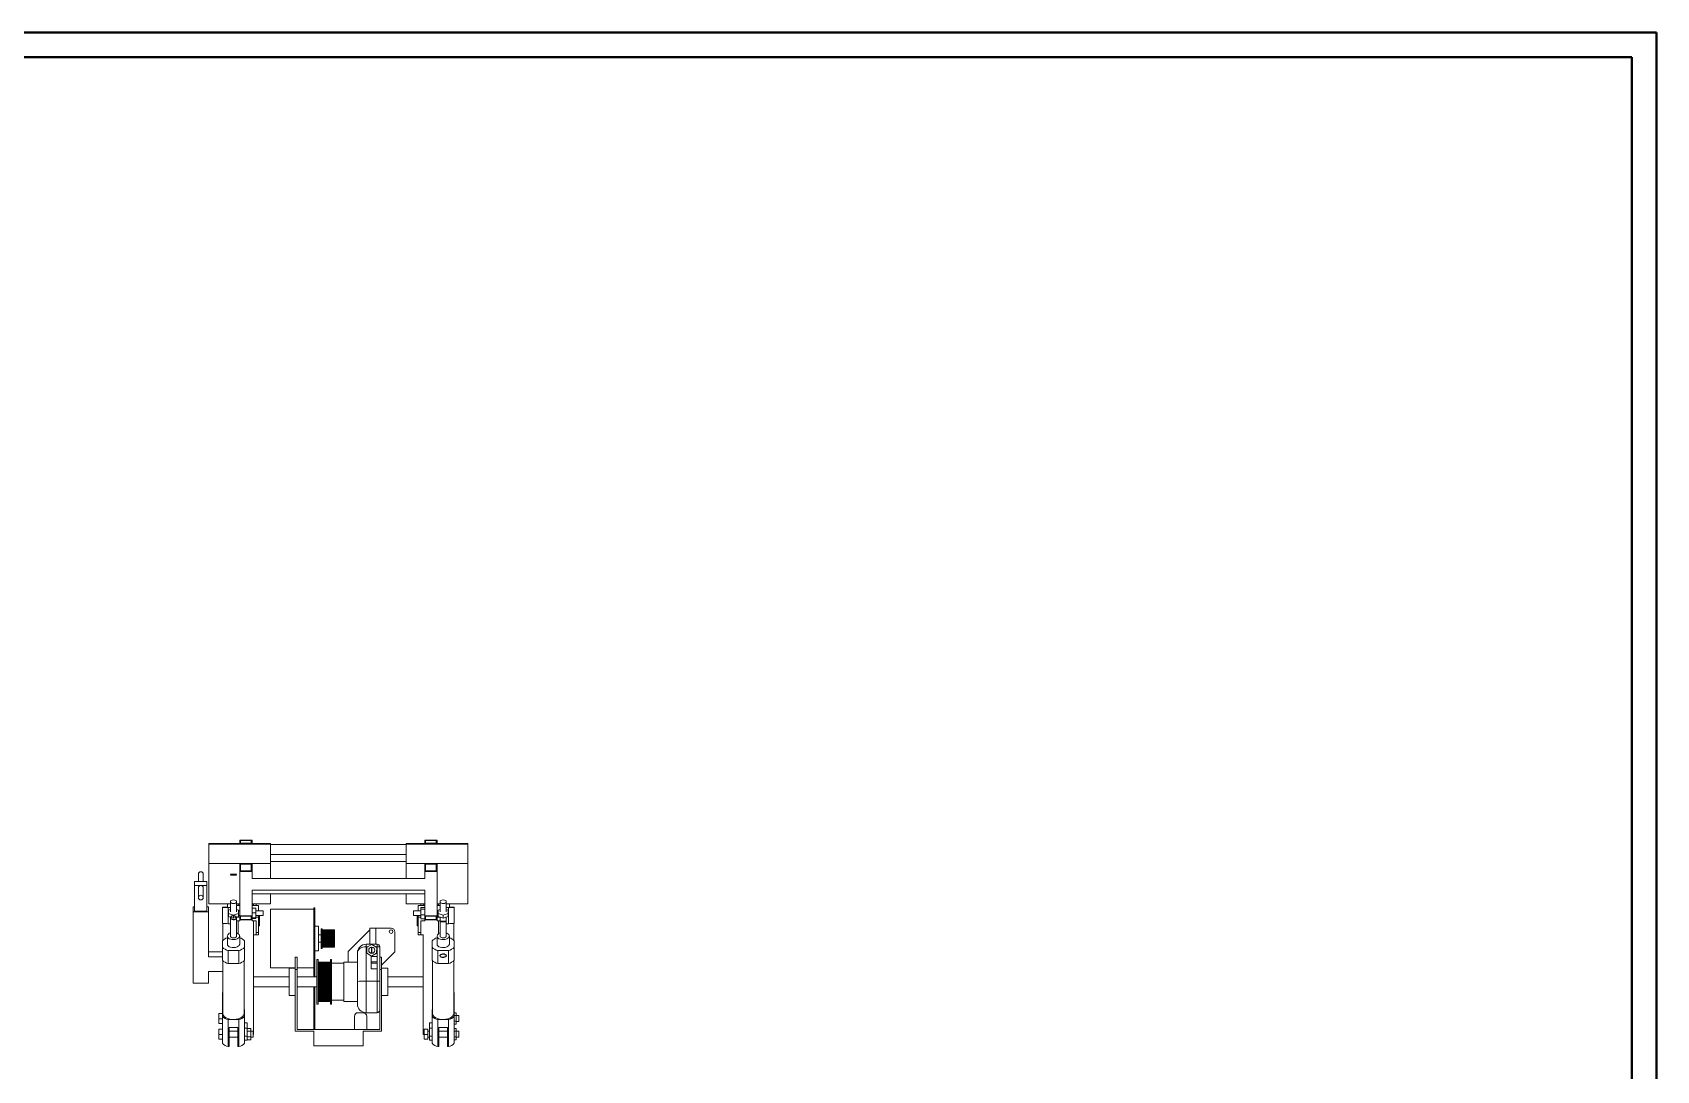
# Model space of a CAD drawing. Header units: millimetres. Extents: x 0 to 1189, y 0 to 841.
# Drawn here: x 531 to 1189, y 421 to 841 of the extents above; entities that cross this region are included whole.
import ezdxf

# ---------------------------------------------------------------- set-up
doc = ezdxf.new("R2010")
doc.units = ezdxf.units.MM

msp = doc.modelspace()

# ---------------------------------------------------------------- linework, layer by layer
at = {"color": 7, "linetype": 'Continuous', "lineweight": 40}
for p, q in [((0.08, 841.21), (1189.08, 841.21)), ((1189.08, 0.21), (1189.08, 841.21)), ((25.08, 831.21), (1179.08, 831.21)), ((1179.08, 10.21), (1179.08, 831.21))]:
    msp.add_line(p, q, dxfattribs=at)
at = {"color": 7, "linetype": 'Continuous', "lineweight": 15}
for p, q in [((619.73, 514.01), (614.73, 514.01)), ((614.73, 512.73), (614.73, 514.01)), ((615.08, 513.92), (619.38, 513.92)), ((615.08, 512.82), (615.08, 513.92)), ((619.38, 513.92), (619.38, 512.82)), ((619.73, 512.73), (619.73, 514.01)), ((689.73, 512.73), (689.73, 514.01)), ((689.73, 514.01), (694.73, 514.01)), ((694.38, 513.92), (690.08, 513.92)), ((690.08, 513.92), (690.08, 512.82)), ((694.38, 512.82), (694.38, 513.92)), ((694.73, 512.73), (694.73, 514.01)), ((602.23, 512.73), (602.23, 512.44)), ((602.23, 512.73), (627.23, 512.73)), ((602.23, 504.57), (602.23, 512.44)), ((602.23, 512.44), (627.23, 512.44)), ((614.73, 512.73), (619.73, 512.73)), ((619.38, 512.82), (615.08, 512.82)), ((627.23, 512.73), (627.23, 512.44)), ((627.23, 504.57), (627.23, 512.44)), ((627.23, 512.3), (682.23, 512.3)), ((627.23, 508.19), (682.23, 508.19)), ((707.23, 512.73), (682.23, 512.73)), ((682.23, 512.73), (682.23, 512.44)), ((707.23, 512.44), (682.23, 512.44)), ((682.23, 504.57), (682.23, 512.44)), ((694.73, 512.73), (689.73, 512.73)), ((690.08, 512.82), (694.38, 512.82)), ((707.23, 512.73), (707.23, 512.44)), ((707.23, 504.57), (707.23, 512.44)), ((602.23, 488.18), (602.23, 504.57)), ((602.23, 504.57), (627.23, 504.57)), ((614.73, 504.57), (619.73, 504.57)), ((614.73, 504.57), (614.73, 501.37)), ((619.73, 501.37), (614.73, 501.37)), ((614.73, 501.37), (614.73, 483.31)), ((619.38, 504.35), (615.08, 504.35)), ((615.08, 504.35), (615.08, 501.6)), ((615.08, 501.6), (619.38, 501.6)), ((619.38, 501.6), (619.38, 504.35)), ((619.73, 504.57), (619.73, 501.37)), ((619.73, 501.37), (619.73, 498.52)), ((627.23, 505.35), (682.23, 505.35)), ((627.23, 498.52), (627.23, 504.57)), ((707.23, 504.57), (682.23, 504.57)), ((682.23, 498.52), (682.23, 504.57)), ((694.73, 504.57), (689.73, 504.57)), ((689.73, 504.57), (689.73, 501.37)), ((689.73, 501.37), (689.73, 498.52)), ((689.73, 501.37), (694.73, 501.37)), ((690.08, 504.35), (694.38, 504.35)), ((690.08, 501.6), (690.08, 504.35)), ((694.38, 501.6), (690.08, 501.6)), ((694.38, 504.35), (694.38, 501.6)), ((694.73, 504.57), (694.73, 501.37)), ((694.73, 501.37), (694.73, 483.31)), ((707.23, 488.18), (707.23, 504.57)), ((598.98, 497.26), (596.48, 497.26)), ((596.48, 497.26), (596.48, 495.67)), ((596.48, 495.67), (598.98, 495.67)), ((596.48, 485.24), (596.48, 495.67)), ((597.98, 500.28), (597.98, 497.26)), ((597.98, 494.72), (597.98, 490.75)), ((601.48, 497.26), (598.98, 497.26)), ((598.98, 495.67), (601.48, 495.67)), ((599.98, 497.26), (599.98, 500.28)), ((599.98, 490.75), (599.98, 494.72)), ((601.48, 495.67), (601.48, 497.26)), ((601.48, 485.24), (601.48, 495.67)), ((689.73, 498.52), (619.73, 498.52)), ((689.73, 493.77), (619.73, 493.77)), ((619.73, 493.77), (619.73, 483.31)), ((689.73, 493.77), (689.73, 483.31)), ((602.23, 488.18), (610.98, 488.18)), ((609.73, 488.18), (609.73, 486.79)), ((610.98, 489.1), (610.98, 485.05)), ((613.48, 485.05), (613.48, 489.1)), ((613.48, 488.18), (614.73, 488.18)), ((613.48, 487.56), (614.73, 487.56)), ((614.1, 488.18), (614.1, 487.56)), ((614.1, 487.73), (614.73, 487.73)), ((689.73, 492.22), (619.73, 492.22)), ((619.73, 488.18), (627.23, 488.18)), ((619.73, 487.73), (620.35, 487.73)), ((622.35, 487.56), (619.73, 487.56)), ((620.35, 487.56), (620.35, 488.18)), ((621.35, 488.18), (621.35, 487.56)), ((622.35, 485.44), (622.35, 487.56)), ((627.23, 488.18), (627.23, 492.22)), ((682.23, 488.18), (682.23, 492.22)), ((689.73, 488.18), (682.23, 488.18)), ((687.1, 487.56), (689.73, 487.56)), ((687.1, 485.44), (687.1, 487.56)), ((688.1, 488.18), (688.1, 487.56)), ((689.1, 487.56), (689.1, 488.18)), ((689.73, 487.73), (689.1, 487.73)), ((695.98, 488.18), (694.73, 488.18)), ((695.35, 487.73), (694.73, 487.73)), ((695.98, 487.56), (694.73, 487.56)), ((695.35, 488.18), (695.35, 487.56)), ((695.98, 489.1), (695.98, 485.05)), ((698.48, 485.05), (698.48, 489.1)), ((707.23, 488.18), (698.48, 488.18)), ((699.73, 486.79), (699.73, 488.18)), ((595.85, 487.03), (596.48, 487.03)), ((595.85, 485.04), (595.85, 487.03)), ((595.85, 485.04), (595.85, 456.1)), ((602.1, 485.04), (595.85, 485.04)), ((601.48, 485.24), (596.48, 485.24)), ((601.48, 487.03), (602.1, 487.03)), ((602.1, 487.03), (602.1, 485.04)), ((602.1, 485.04), (602.1, 466.77)), ((607.73, 486.84), (607.73, 486.74)), ((607.73, 486.74), (607.73, 480.24)), ((610.98, 486.69), (610.05, 486.69)), ((610.05, 486.69), (610.05, 480.19)), ((610.23, 485.72), (610.98, 485.97)), ((610.23, 484.37), (610.23, 485.72)), ((612.23, 483.69), (610.23, 484.37)), ((610.23, 483.15), (610.23, 484.37)), ((612.23, 482.48), (610.23, 483.15)), ((610.98, 482.9), (610.98, 475.18)), ((614.23, 484.37), (612.23, 483.69)), ((612.23, 482.48), (612.23, 483.69)), ((614.23, 483.15), (612.23, 482.48)), ((613.48, 485.97), (614.23, 485.72)), ((613.48, 475.18), (613.48, 482.9)), ((613.48, 482.8), (614.73, 482.8)), ((613.48, 481.39), (614.73, 481.39)), ((614.1, 481.39), (614.1, 476.15)), ((614.23, 485.72), (614.23, 485.44)), ((614.73, 485.44), (614.23, 485.44)), ((614.23, 485.44), (614.23, 484.66)), ((614.23, 484.66), (614.23, 484.37)), ((614.23, 483.15), (614.23, 484.37)), ((614.23, 483.44), (614.73, 483.44)), ((619.73, 483.31), (614.73, 483.31)), ((614.73, 483.31), (614.73, 481.76)), ((614.73, 481.76), (619.73, 481.76)), ((614.73, 481.39), (614.73, 481.76)), ((619.38, 483.2), (615.08, 483.2)), ((615.08, 483.2), (615.08, 481.87)), ((615.08, 481.87), (619.38, 481.87)), ((619.38, 481.87), (619.38, 483.2)), ((621.23, 486.53), (619.73, 486.53)), ((621.23, 484.65), (619.73, 484.65)), ((619.73, 482.81), (619.73, 483.31)), ((619.73, 482.81), (619.73, 482.55)), ((621.23, 482.55), (619.73, 482.55)), ((619.73, 482.55), (619.73, 482.47)), ((619.73, 481.76), (619.73, 482.47)), ((621.23, 482.34), (619.73, 482.34)), ((619.73, 481.39), (619.73, 481.76)), ((619.73, 481.39), (621.35, 481.39)), ((620.35, 481.39), (620.35, 435.26)), ((621.23, 486.53), (621.23, 484.65)), ((624.23, 485.44), (621.23, 485.44)), ((621.23, 484.65), (621.23, 482.55)), ((621.23, 483.44), (624.23, 483.44)), ((622.35, 482.8), (621.23, 482.8)), ((621.23, 482.55), (621.23, 482.34)), ((621.35, 481.39), (621.35, 476.56)), ((622.35, 482.8), (622.35, 483.44)), ((622.73, 483.3), (622.35, 483.3)), ((622.35, 476.56), (622.35, 482.8)), ((622.73, 480.66), (622.73, 483.3)), ((622.73, 479.3), (622.73, 480.66)), ((624.23, 485.44), (624.23, 483.85)), ((624.23, 483.85), (624.23, 483.44)), ((644.73, 486.03), (627.23, 486.03)), ((627.23, 486.03), (627.23, 462.25)), ((644.73, 486.64), (645.23, 486.64)), ((644.73, 484.14), (644.73, 486.64)), ((645.23, 484.14), (644.73, 484.14)), ((644.73, 458.64), (644.73, 484.14)), ((645.23, 486.64), (645.23, 484.14)), ((645.23, 484.14), (645.23, 458.64)), ((688.23, 485.44), (685.23, 485.44)), ((685.23, 483.85), (685.23, 485.44)), ((685.23, 483.44), (685.23, 483.85)), ((685.23, 483.44), (688.23, 483.44)), ((687.1, 483.3), (686.73, 483.3)), ((686.73, 483.3), (686.73, 479.3)), ((687.1, 482.8), (687.1, 483.44)), ((687.1, 482.8), (688.23, 482.8)), ((687.1, 476.56), (687.1, 482.8)), ((689.73, 481.39), (688.1, 481.39)), ((688.1, 481.39), (688.1, 476.56)), ((688.23, 486.69), (689.73, 486.69)), ((688.23, 486.02), (688.23, 486.69)), ((688.23, 483.77), (688.23, 486.02)), ((688.23, 486.02), (689.73, 486.02)), ((688.23, 483.77), (689.73, 483.77)), ((688.23, 482.19), (688.23, 483.77)), ((688.23, 482.19), (689.73, 482.19)), ((689.73, 483.31), (694.73, 483.31)), ((689.73, 482.67), (689.73, 483.31)), ((689.73, 482.19), (689.73, 482.67)), ((689.73, 481.76), (689.73, 482.19)), ((694.73, 481.76), (689.73, 481.76)), ((689.73, 481.39), (689.73, 481.76)), ((690.08, 483.2), (694.38, 483.2)), ((690.08, 481.87), (690.08, 483.2)), ((694.38, 481.87), (690.08, 481.87)), ((694.38, 483.2), (694.38, 481.87)), ((695.23, 485.44), (694.73, 485.44)), ((694.73, 483.44), (695.23, 483.44)), ((694.73, 483.31), (694.73, 481.76)), ((695.98, 482.8), (694.73, 482.8)), ((694.73, 481.39), (694.73, 481.76)), ((695.98, 481.39), (694.73, 481.39)), ((695.98, 485.97), (695.23, 485.72)), ((695.23, 485.72), (695.23, 485.44)), ((695.23, 484.66), (695.23, 485.44)), ((695.23, 484.66), (695.23, 484.37)), ((695.23, 484.37), (695.23, 483.15)), ((695.23, 484.37), (697.23, 483.69)), ((695.23, 483.15), (697.23, 482.48)), ((695.35, 481.39), (695.35, 476.15)), ((695.98, 482.9), (695.98, 475.18)), ((697.23, 483.69), (699.23, 484.37)), ((697.23, 483.69), (697.23, 482.48)), ((697.23, 482.48), (699.23, 483.15)), ((699.4, 486.69), (698.48, 486.69)), ((699.23, 485.72), (698.48, 485.97)), ((698.48, 475.18), (698.48, 482.9)), ((699.23, 484.37), (699.23, 485.72)), ((699.23, 484.37), (699.23, 483.15)), ((699.4, 486.69), (699.4, 480.19)), ((701.73, 486.84), (701.73, 486.74)), ((701.73, 486.74), (701.73, 480.24)), ((607.85, 480.24), (607.85, 473.36)), ((609.73, 475.18), (609.73, 471.94)), ((610.98, 480.19), (610.05, 480.19)), ((614.73, 471.94), (614.73, 475.18)), ((620.35, 475.65), (621.35, 475.65)), ((622.35, 476.56), (621.35, 476.56)), ((621.35, 476.56), (621.35, 475.65)), ((621.35, 475.65), (622.35, 475.65)), ((622.35, 479.3), (622.73, 479.3)), ((622.35, 475.65), (622.35, 476.56)), ((646.73, 479.14), (645.23, 479.14)), ((646.73, 479.14), (646.73, 469.14)), ((647.73, 475.64), (646.73, 475.64)), ((648.23, 478.14), (647.73, 478.14)), ((647.73, 474.14), (647.73, 478.14)), ((647.73, 470.14), (647.73, 474.14)), ((648.23, 474.14), (648.23, 478.14)), ((648.23, 477.64), (653.23, 477.64)), ((653.23, 477.64), (648.23, 477.64)), ((653.23, 477.6), (648.23, 477.6)), ((648.23, 477.59), (653.23, 477.59)), ((653.23, 477.53), (648.23, 477.53)), ((648.23, 477.51), (653.23, 477.51)), ((653.23, 477.42), (648.23, 477.42)), ((648.23, 477.4), (653.23, 477.4)), ((653.23, 477.28), (648.23, 477.28)), ((648.23, 477.25), (653.23, 477.25)), ((653.23, 477.1), (648.23, 477.1)), ((648.23, 477.06), (653.23, 477.06)), ((653.23, 476.88), (648.23, 476.88)), ((648.23, 476.84), (653.23, 476.84)), ((653.23, 476.64), (648.23, 476.64)), ((648.23, 476.59), (653.23, 476.59)), ((653.23, 476.37), (648.23, 476.37)), ((648.23, 476.32), (653.23, 476.32)), ((653.23, 476.08), (648.23, 476.08)), ((648.23, 476.02), (653.23, 476.02)), ((653.23, 475.76), (648.23, 475.76)), ((648.23, 475.7), (653.23, 475.7)), ((653.23, 475.43), (648.23, 475.43)), ((648.23, 475.37), (653.23, 475.37)), ((653.23, 475.08), (648.23, 475.08)), ((648.23, 475.02), (653.23, 475.02)), ((653.23, 474.72), (648.23, 474.72)), ((648.23, 474.66), (653.23, 474.66)), ((653.23, 474.36), (648.23, 474.36)), ((648.23, 474.29), (653.23, 474.29)), ((648.23, 470.14), (648.23, 474.14)), ((653.23, 477.6), (653.23, 477.64)), ((653.23, 477.64), (653.23, 477.64)), ((653.23, 477.59), (653.23, 477.6)), ((653.23, 477.53), (653.23, 477.59)), ((653.23, 477.51), (653.23, 477.53)), ((653.23, 477.42), (653.23, 477.51)), ((653.23, 477.4), (653.23, 477.42)), ((653.23, 477.28), (653.23, 477.4)), ((653.23, 477.25), (653.23, 477.28)), ((653.23, 477.1), (653.23, 477.25)), ((653.23, 477.06), (653.23, 477.1)), ((653.23, 476.88), (653.23, 477.06)), ((653.23, 476.84), (653.23, 476.88)), ((653.23, 476.64), (653.23, 476.84)), ((653.23, 476.59), (653.23, 476.64)), ((653.23, 476.37), (653.23, 476.59)), ((653.23, 476.32), (653.23, 476.37)), ((653.23, 476.08), (653.23, 476.32)), ((653.23, 476.02), (653.23, 476.08)), ((653.23, 475.76), (653.23, 476.02)), ((653.23, 475.7), (653.23, 475.76)), ((653.23, 475.43), (653.23, 475.7)), ((653.23, 475.37), (653.23, 475.43)), ((653.23, 475.08), (653.23, 475.37)), ((653.23, 475.02), (653.23, 475.08)), ((653.23, 474.72), (653.23, 475.02)), ((653.23, 474.66), (653.23, 474.72)), ((653.23, 474.36), (653.23, 474.66)), ((653.23, 474.29), (653.23, 474.36)), ((653.23, 473.99), (653.23, 474.29)), ((658.75, 468.86), (667.55, 477.65)), ((667.55, 478.42), (668.32, 478.42)), ((668.32, 478.42), (669.92, 478.42)), ((669.92, 478.42), (676.12, 478.42)), ((677.62, 476.92), (677.62, 468.81)), ((686.73, 479.3), (687.1, 479.3)), ((687.1, 476.56), (688.1, 476.56)), ((687.1, 475.65), (687.1, 476.56)), ((687.1, 475.65), (688.1, 475.65)), ((688.1, 476.56), (688.1, 475.65)), ((688.1, 475.65), (689.1, 475.65)), ((689.1, 475.84), (689.1, 435.26)), ((694.73, 475.18), (694.73, 471.94)), ((699.4, 480.19), (698.48, 480.19)), ((699.73, 471.94), (699.73, 475.18)), ((701.6, 473.36), (701.6, 480.24)), ((602.1, 468.75), (607.73, 468.75)), ((607.73, 473.22), (607.73, 470.67)), ((607.73, 470.67), (607.73, 465.39)), ((614.4, 469.31), (610.05, 469.31)), ((610.05, 469.31), (610.05, 464.04)), ((614.4, 469.31), (614.4, 464.04)), ((616.73, 473.22), (616.73, 470.67)), ((616.73, 470.67), (616.73, 465.39)), ((645.23, 469.14), (646.73, 469.14)), ((646.73, 472.64), (647.73, 472.64)), ((647.73, 470.14), (648.23, 470.14)), ((653.23, 473.99), (648.23, 473.99)), ((648.23, 473.93), (653.23, 473.93)), ((653.23, 473.63), (648.23, 473.63)), ((648.23, 473.56), (653.23, 473.56)), ((653.23, 473.27), (648.23, 473.27)), ((648.23, 473.21), (653.23, 473.21)), ((653.23, 472.92), (648.23, 472.92)), ((648.23, 472.86), (653.23, 472.86)), ((653.23, 472.58), (648.23, 472.58)), ((648.23, 472.52), (653.23, 472.52)), ((653.23, 472.26), (648.23, 472.26)), ((648.23, 472.21), (653.23, 472.21)), ((653.23, 471.97), (648.23, 471.97)), ((648.23, 471.91), (653.23, 471.91)), ((653.23, 471.69), (648.23, 471.69)), ((648.23, 471.64), (653.23, 471.64)), ((653.23, 471.44), (648.23, 471.44)), ((648.23, 471.4), (653.23, 471.4)), ((653.23, 471.23), (648.23, 471.23)), ((648.23, 471.19), (653.23, 471.19)), ((653.23, 471.04), (648.23, 471.04)), ((648.23, 471.01), (653.23, 471.01)), ((653.23, 470.89), (648.23, 470.89)), ((648.23, 470.86), (653.23, 470.86)), ((653.23, 470.77), (648.23, 470.77)), ((648.23, 470.75), (653.23, 470.75)), ((653.23, 470.69), (648.23, 470.69)), ((648.23, 470.68), (653.23, 470.68)), ((653.23, 470.65), (648.23, 470.65)), ((648.23, 470.65), (653.23, 470.65)), ((653.23, 473.93), (653.23, 473.99)), ((653.23, 473.63), (653.23, 473.93)), ((653.23, 473.56), (653.23, 473.63)), ((653.23, 473.27), (653.23, 473.56)), ((653.23, 473.21), (653.23, 473.27)), ((653.23, 472.92), (653.23, 473.21)), ((653.23, 472.86), (653.23, 472.92)), ((653.23, 472.58), (653.23, 472.86)), ((653.23, 472.52), (653.23, 472.58)), ((653.23, 472.26), (653.23, 472.52)), ((653.23, 472.21), (653.23, 472.26)), ((653.23, 471.97), (653.23, 472.21)), ((653.23, 471.91), (653.23, 471.97)), ((653.23, 471.69), (653.23, 471.91)), ((653.23, 471.64), (653.23, 471.69)), ((653.23, 471.44), (653.23, 471.64)), ((653.23, 471.4), (653.23, 471.44)), ((653.23, 471.23), (653.23, 471.4)), ((653.23, 471.19), (653.23, 471.23)), ((653.23, 471.04), (653.23, 471.19)), ((653.23, 471.01), (653.23, 471.04)), ((653.23, 470.89), (653.23, 471.01)), ((653.23, 470.86), (653.23, 470.89)), ((653.23, 470.77), (653.23, 470.86)), ((653.23, 470.75), (653.23, 470.77)), ((653.23, 470.69), (653.23, 470.75)), ((653.23, 470.68), (653.23, 470.69)), ((653.23, 470.65), (653.23, 470.68)), ((653.23, 470.65), (653.23, 470.65)), ((658.75, 464.64), (658.75, 468.86)), ((662.48, 468.3), (662.48, 456.8)), ((665.98, 471.85), (665.98, 470.86)), ((670.48, 471.85), (665.98, 471.85)), ((665.98, 456.87), (665.98, 470.86)), ((666.25, 468.31), (666.32, 470.62)), ((668.21, 467.09), (666.25, 468.31)), ((666.25, 468.31), (666.25, 468.27)), ((668.21, 467.06), (666.25, 468.27)), ((666.32, 470.62), (668.36, 471.71)), ((667.04, 469.45), (667.04, 469.4)), ((670.25, 468.18), (668.21, 467.09)), ((670.25, 468.15), (668.21, 467.06)), ((668.22, 468.2), (668.22, 470.7)), ((668.22, 468.2), (668.22, 468.2)), ((668.35, 470.7), (668.35, 468.2)), ((668.35, 468.2), (668.35, 468.2)), ((668.36, 471.71), (670.32, 470.49)), ((669.54, 469.4), (669.54, 469.45)), ((670.32, 470.49), (670.25, 468.18)), ((670.32, 470.45), (670.25, 468.15)), ((670.25, 468.18), (670.25, 468.15)), ((670.32, 470.49), (670.32, 470.45)), ((670.48, 471.85), (670.48, 470.86)), ((670.48, 470.86), (670.48, 466.86)), ((671.48, 462.75), (671.48, 470.85)), ((677.62, 468.81), (672.23, 463.42)), ((677.62, 468.79), (672.23, 463.4)), ((677.62, 468.81), (677.62, 468.79)), ((692.73, 473.22), (692.73, 470.67)), ((692.73, 470.67), (692.73, 465.39)), ((699.4, 469.31), (695.05, 469.31)), ((695.05, 469.31), (695.05, 464.04)), ((699.4, 469.31), (699.4, 464.04)), ((701.73, 473.22), (701.73, 470.67)), ((701.73, 470.67), (701.73, 465.39)), ((602.1, 466.77), (607.73, 466.77)), ((602.1, 460.84), (607.85, 460.84)), ((602.1, 460.84), (602.1, 456.1)), ((607.85, 465.25), (607.85, 443.96)), ((614.4, 464.04), (610.05, 464.04)), ((616.6, 443.96), (616.6, 465.25)), ((627.23, 462.25), (637.23, 462.25)), ((637.23, 462.14), (634.73, 462.14)), ((634.73, 456.64), (634.73, 462.14)), ((637.23, 466.64), (637.98, 466.64)), ((637.23, 461.64), (637.23, 466.64)), ((637.23, 436.64), (637.23, 461.64)), ((637.98, 461.64), (637.23, 461.64)), ((637.98, 466.64), (637.98, 461.64)), ((637.98, 462.25), (644.73, 462.25)), ((637.98, 437.39), (637.98, 461.64)), ((646.48, 465.64), (645.98, 465.64)), ((645.98, 447.64), (645.98, 465.64)), ((646.48, 447.64), (646.48, 465.64)), ((651.48, 464.64), (646.48, 464.64)), ((646.48, 464.64), (651.48, 464.64)), ((651.48, 464.64), (646.48, 464.64)), ((646.48, 464.62), (651.48, 464.62)), ((651.48, 464.61), (646.48, 464.61)), ((646.48, 464.58), (651.48, 464.58)), ((651.48, 464.57), (646.48, 464.57)), ((646.48, 464.52), (651.48, 464.52)), ((651.48, 464.5), (646.48, 464.5)), ((646.48, 464.43), (651.48, 464.43)), ((651.48, 464.41), (646.48, 464.41)), ((646.48, 464.33), (651.48, 464.33)), ((651.48, 464.29), (646.48, 464.29)), ((646.48, 464.2), (651.48, 464.2)), ((651.48, 464.16), (646.48, 464.16)), ((646.48, 464.05), (651.48, 464.05)), ((651.48, 464.01), (646.48, 464.01)), ((646.48, 463.89), (651.48, 463.89)), ((651.48, 463.83), (646.48, 463.83)), ((646.48, 463.7), (651.48, 463.7)), ((651.48, 463.64), (646.48, 463.64)), ((646.48, 463.49), (651.48, 463.49)), ((651.48, 463.43), (646.48, 463.43)), ((646.48, 463.26), (651.48, 463.26)), ((651.48, 463.2), (646.48, 463.2)), ((646.48, 463.02), (651.48, 463.02)), ((651.48, 462.95), (646.48, 462.95)), ((646.48, 462.76), (651.48, 462.76)), ((651.48, 462.68), (646.48, 462.68)), ((646.48, 462.48), (651.48, 462.48)), ((651.48, 462.4), (646.48, 462.4)), ((646.48, 462.19), (651.48, 462.19)), ((651.48, 462.1), (646.48, 462.1)), ((646.48, 461.88), (651.48, 461.88)), ((651.48, 461.79), (646.48, 461.79)), ((646.48, 461.55), (651.48, 461.55)), ((651.48, 461.46), (646.48, 461.46)), ((646.48, 461.22), (651.48, 461.22)), ((651.48, 461.12), (646.48, 461.12)), ((646.48, 460.87), (651.48, 460.87)), ((651.98, 465.64), (651.48, 465.64)), ((651.48, 447.64), (651.48, 465.64)), ((651.98, 447.64), (651.98, 465.64)), ((656.98, 464.14), (651.98, 464.14)), ((662.48, 464.64), (656.98, 464.64)), ((656.98, 464.64), (656.98, 448.64)), ((670.48, 466.9), (667.98, 466.9)), ((667.98, 464.72), (670.48, 464.72)), ((667.98, 464.23), (667.98, 464.72)), ((670.48, 464.23), (667.98, 464.23)), ((667.98, 461.9), (670.48, 461.9)), ((670.48, 461.87), (667.98, 461.87)), ((668.21, 467.09), (668.21, 467.06)), ((670.48, 464.72), (670.48, 464.23)), ((670.48, 461.87), (670.48, 456.87)), ((671.48, 466.64), (672.23, 466.64)), ((671.48, 461.64), (671.48, 462.75)), ((671.48, 461.64), (671.48, 437.39)), ((672.23, 461.64), (671.48, 461.64)), ((672.23, 466.64), (672.23, 461.64)), ((674.73, 462.14), (672.23, 462.14)), ((672.23, 461.64), (672.23, 436.64)), ((674.73, 456.64), (674.73, 462.14)), ((692.85, 465.25), (692.85, 443.96)), ((699.4, 464.04), (695.05, 464.04)), ((701.6, 443.96), (701.6, 465.25)), ((602.1, 456.1), (595.85, 456.1)), ((634.73, 458.64), (620.35, 458.64)), ((620.35, 454.64), (634.73, 454.64)), ((634.73, 451.14), (634.73, 456.64)), ((645.98, 458.64), (637.98, 458.64)), ((637.98, 454.64), (645.98, 454.64)), ((644.73, 437.39), (644.73, 454.64)), ((645.23, 454.64), (645.23, 437.39)), ((651.48, 460.76), (646.48, 460.76)), ((646.48, 460.5), (651.48, 460.5)), ((651.48, 460.4), (646.48, 460.4)), ((646.48, 460.13), (651.48, 460.13)), ((651.48, 460.03), (646.48, 460.03)), ((646.48, 459.75), (651.48, 459.75)), ((651.48, 459.64), (646.48, 459.64)), ((646.48, 459.36), (651.48, 459.36)), ((651.48, 459.25), (646.48, 459.25)), ((646.48, 458.96), (651.48, 458.96)), ((651.48, 458.85), (646.48, 458.85)), ((646.48, 458.56), (651.48, 458.56)), ((651.48, 458.44), (646.48, 458.44)), ((646.48, 458.15), (651.48, 458.15)), ((651.48, 458.03), (646.48, 458.03)), ((646.48, 457.74), (651.48, 457.74)), ((651.48, 457.62), (646.48, 457.62)), ((646.48, 457.32), (651.48, 457.32)), ((651.48, 457.2), (646.48, 457.2)), ((646.48, 456.9), (651.48, 456.9)), ((651.48, 456.78), (646.48, 456.78)), ((646.48, 456.48), (651.48, 456.48)), ((651.48, 456.37), (646.48, 456.37)), ((646.48, 456.07), (651.48, 456.07)), ((651.48, 455.95), (646.48, 455.95)), ((646.48, 455.65), (651.48, 455.65)), ((651.48, 455.53), (646.48, 455.53)), ((646.48, 455.24), (651.48, 455.24)), ((651.48, 455.12), (646.48, 455.12)), ((646.48, 454.82), (651.48, 454.82)), ((651.48, 454.71), (646.48, 454.71)), ((646.48, 454.42), (651.48, 454.42)), ((651.48, 454.31), (646.48, 454.31)), ((662.48, 456.8), (662.48, 447.64)), ((670.48, 456.87), (665.98, 456.87)), ((689.1, 458.64), (674.73, 458.64)), ((674.73, 451.14), (674.73, 456.64)), ((674.73, 454.64), (689.1, 454.64)), ((607.85, 452.36), (607.73, 452.35)), ((607.73, 452.35), (607.73, 452.25)), ((607.73, 452.25), (607.73, 445.24)), ((607.73, 452.25), (607.85, 452.25)), ((634.73, 451.14), (637.23, 451.14)), ((646.48, 454.02), (651.48, 454.02)), ((651.48, 453.91), (646.48, 453.91)), ((646.48, 453.63), (651.48, 453.63)), ((651.48, 453.52), (646.48, 453.52)), ((646.48, 453.24), (651.48, 453.24)), ((651.48, 453.14), (646.48, 453.14)), ((646.48, 452.87), (651.48, 452.87)), ((651.48, 452.77), (646.48, 452.77)), ((646.48, 452.51), (651.48, 452.51)), ((651.48, 452.41), (646.48, 452.41)), ((646.48, 452.15), (651.48, 452.15)), ((651.48, 452.06), (646.48, 452.06)), ((646.48, 451.81), (651.48, 451.81)), ((651.48, 451.72), (646.48, 451.72)), ((646.48, 451.49), (651.48, 451.49)), ((651.48, 451.4), (646.48, 451.4)), ((646.48, 451.17), (651.48, 451.17)), ((651.48, 451.09), (646.48, 451.09)), ((646.48, 450.88), (651.48, 450.88)), ((651.48, 450.79), (646.48, 450.79)), ((646.48, 450.59), (651.48, 450.59)), ((651.48, 450.52), (646.48, 450.52)), ((646.48, 450.33), (651.48, 450.33)), ((651.48, 450.26), (646.48, 450.26)), ((646.48, 450.08), (651.48, 450.08)), ((651.48, 450.01), (646.48, 450.01)), ((646.48, 449.85), (651.48, 449.85)), ((651.48, 449.79), (646.48, 449.79)), ((646.48, 449.64), (651.48, 449.64)), ((651.48, 449.58), (646.48, 449.58)), ((646.48, 449.44), (651.48, 449.44)), ((651.48, 449.39), (646.48, 449.39)), ((646.48, 449.27), (651.48, 449.27)), ((651.48, 449.23), (646.48, 449.23)), ((646.48, 449.12), (651.48, 449.12)), ((651.48, 449.08), (646.48, 449.08)), ((646.48, 448.99), (651.48, 448.99)), ((651.48, 448.95), (646.48, 448.95)), ((646.48, 448.88), (651.48, 448.88)), ((651.48, 448.85), (646.48, 448.85)), ((646.48, 448.79), (651.48, 448.79)), ((651.48, 448.76), (646.48, 448.76)), ((646.48, 448.72), (651.48, 448.72)), ((651.48, 448.7), (646.48, 448.7)), ((646.48, 448.67), (651.48, 448.67)), ((651.48, 448.66), (646.48, 448.66)), ((646.48, 448.65), (651.48, 448.65)), ((651.48, 448.64), (646.48, 448.64)), ((651.98, 449.14), (656.98, 449.14)), ((656.98, 448.64), (662.48, 448.64)), ((672.23, 451.14), (674.73, 451.14)), ((701.73, 452.35), (701.6, 452.36)), ((701.6, 452.25), (701.73, 452.25)), ((701.73, 452.35), (701.73, 452.25)), ((701.73, 452.25), (701.73, 445.24)), ((606.23, 443.86), (607.73, 443.86)), ((606.23, 443.75), (606.23, 443.86)), ((606.23, 441.7), (606.23, 443.75)), ((606.23, 443.75), (607.73, 443.75)), ((606.23, 441.7), (607.73, 441.7)), ((606.23, 439.75), (606.23, 441.7)), ((607.85, 445.38), (607.73, 445.24)), ((607.73, 445.24), (607.73, 442.69)), ((607.73, 442.69), (607.73, 431.74)), ((614.4, 441.33), (610.05, 441.33)), ((610.05, 441.33), (610.05, 430.38)), ((614.4, 441.33), (614.4, 430.38)), ((616.73, 445.24), (616.6, 445.38)), ((616.73, 445.24), (616.73, 442.69)), ((616.73, 442.69), (616.73, 435.17)), ((645.98, 447.64), (646.48, 447.64)), ((651.48, 447.64), (651.98, 447.64)), ((661.23, 442.64), (661.23, 437.39)), ((662.73, 444.14), (664.73, 444.14)), ((665.98, 444.14), (670.48, 444.14)), ((666.23, 442.64), (666.23, 437.39)), ((692.85, 445.38), (692.73, 445.24)), ((692.73, 445.24), (692.73, 442.69)), ((692.73, 442.69), (692.73, 435.17)), ((695.05, 441.33), (695.05, 430.38)), ((699.4, 441.33), (695.05, 441.33)), ((699.4, 441.33), (699.4, 430.38)), ((701.73, 445.24), (701.6, 445.38)), ((701.73, 445.24), (701.73, 442.69)), ((701.73, 444.11), (702.51, 444.11)), ((701.73, 443.03), (702.51, 443.03)), ((701.73, 442.69), (701.73, 434.54)), ((702.51, 444.11), (702.51, 443.03)), ((703.51, 443.06), (702.51, 443.06)), ((702.51, 443.03), (702.51, 440.72)), ((703.51, 443.06), (703.51, 441.81)), ((703.51, 441.81), (703.51, 440.56)), ((606.23, 439.75), (607.73, 439.75)), ((606.23, 437.5), (607.73, 437.5)), ((606.23, 437.4), (606.23, 437.5)), ((606.23, 437.4), (607.73, 437.4)), ((606.23, 435.34), (606.23, 437.4)), ((606.23, 435.34), (607.73, 435.34)), ((606.23, 433.4), (606.23, 435.34)), ((613.98, 438.09), (610.48, 438.09)), ((610.48, 438.09), (610.48, 430.38)), ((613.98, 436.7), (610.48, 436.7)), ((613.98, 430.38), (613.98, 438.09)), ((617.73, 440.01), (616.73, 440.01)), ((616.73, 437.82), (617.73, 437.82)), ((616.73, 434.66), (616.73, 435.17)), ((616.73, 434.66), (617.73, 434.66)), ((616.73, 433.18), (616.73, 434.66)), ((617.73, 440.01), (617.73, 437.82)), ((617.73, 437.82), (617.73, 434.66)), ((617.73, 437.76), (619.23, 437.76)), ((617.73, 436.67), (619.23, 436.67)), ((617.73, 434.66), (617.73, 432.95)), ((619.23, 437.76), (619.23, 436.67)), ((620.23, 436.7), (619.23, 436.7)), ((619.23, 436.67), (619.23, 434.36)), ((620.23, 436.7), (620.23, 434.2)), ((620.23, 435.26), (620.35, 435.26)), ((644.73, 436.64), (637.23, 436.64)), ((671.48, 437.39), (637.98, 437.39)), ((644.73, 436.64), (644.73, 430.64)), ((672.23, 436.64), (664.73, 436.64)), ((664.73, 436.64), (664.73, 430.64)), ((689.51, 435.26), (689.1, 435.26)), ((689.51, 437.5), (691.01, 437.5)), ((689.51, 437.4), (689.51, 437.5)), ((689.51, 435.34), (689.51, 437.4)), ((689.51, 437.4), (691.01, 437.4)), ((689.51, 435.34), (691.01, 435.34)), ((689.51, 433.4), (689.51, 435.34)), ((691.01, 437.4), (691.01, 437.5)), ((691.01, 435.34), (691.01, 437.4)), ((691.73, 436.7), (691.01, 436.7)), ((691.01, 433.4), (691.01, 435.34)), ((691.73, 440.01), (692.73, 440.01)), ((691.73, 440.01), (691.73, 437.82)), ((692.73, 437.82), (691.73, 437.82)), ((691.73, 437.82), (691.73, 434.66)), ((692.73, 434.66), (691.73, 434.66)), ((691.73, 434.66), (691.73, 432.95)), ((692.73, 434.66), (692.73, 435.17)), ((692.73, 433.18), (692.73, 434.66)), ((698.98, 438.09), (695.48, 438.09)), ((695.48, 438.09), (695.48, 430.38)), ((698.98, 436.7), (695.48, 436.7)), ((698.98, 430.38), (698.98, 438.09)), ((701.73, 440.72), (702.51, 440.72)), ((701.73, 439.5), (702.51, 439.5)), ((701.73, 437.76), (702.51, 437.76)), ((701.73, 436.67), (702.51, 436.67)), ((702.51, 440.72), (702.51, 439.5)), ((702.51, 440.56), (703.51, 440.56)), ((702.51, 437.76), (702.51, 436.67)), ((703.51, 436.7), (702.51, 436.7)), ((702.51, 436.67), (702.51, 434.36)), ((703.51, 436.7), (703.51, 434.2)), ((606.23, 433.4), (607.73, 433.4)), ((610.48, 430.38), (610.05, 430.38)), ((610.48, 434.2), (613.98, 434.2)), ((614.4, 430.38), (613.98, 430.38)), ((616.73, 433.18), (616.73, 431.74)), ((616.73, 432.95), (617.73, 432.95)), ((617.73, 434.36), (619.23, 434.36)), ((617.73, 433.14), (619.23, 433.14)), ((619.23, 434.36), (619.23, 433.14)), ((619.23, 434.2), (620.23, 434.2)), ((644.73, 430.64), (664.73, 430.64)), ((689.51, 433.4), (691.01, 433.4)), ((691.01, 434.2), (691.73, 434.2)), ((691.73, 432.95), (692.73, 432.95)), ((692.73, 433.18), (692.73, 431.74)), ((695.48, 430.38), (695.05, 430.38)), ((695.48, 434.2), (698.98, 434.2)), ((699.4, 430.38), (698.98, 430.38)), ((701.67, 434.36), (702.51, 434.36)), ((701.73, 434.21), (701.73, 431.74)), ((701.73, 433.14), (702.51, 433.14)), ((702.51, 434.36), (702.51, 433.14)), ((702.51, 434.2), (703.51, 434.2))]:
    msp.add_line(p, q, dxfattribs=at)
at = {"color": 8, "linetype": 'Continuous', "lineweight": 15}
for p, q in [((665.98, 470.86), (666.78, 470.86)), ((669.72, 470.86), (670.48, 470.86)), ((665.98, 444.14), (665.98, 456.87)), ((670.48, 456.87), (670.48, 444.14))]:
    msp.add_line(p, q, dxfattribs=at)
at = {"color": 7, "linetype": 'Continuous', "flags": 128}
for points in [[(610.98, 500.05), (611.03, 500.03), (611.26, 500.02), (611.63, 500.02), (612.1, 500.01), (612.59, 500.02), (613.02, 500.02), (613.33, 500.03), (613.47, 500.04), (613.42, 500.05), (613.19, 500.06), (612.82, 500.07), (612.35, 500.07), (611.86, 500.07), (611.43, 500.07), (611.12, 500.06), (610.98, 500.05)], [(610.98, 482.68), (611.03, 482.4), (611.26, 482.15), (611.63, 481.97), (612.1, 481.88), (612.59, 481.91), (613.02, 482.05), (613.33, 482.27), (613.47, 482.54), (613.42, 482.82), (613.19, 483.08), (612.82, 483.26), (612.35, 483.34), (611.86, 483.31), (611.43, 483.18), (611.12, 482.96), (610.98, 482.68)], [(698.47, 481.05), (698.42, 481.04), (698.19, 481.03), (697.82, 481.02), (697.35, 481.02), (696.86, 481.02), (696.43, 481.03), (696.12, 481.03), (695.98, 481.04), (696.03, 481.06), (696.26, 481.07), (696.63, 481.07), (697.1, 481.08), (697.59, 481.08), (698.02, 481.07), (698.33, 481.06), (698.47, 481.05)], [(698.47, 467.28), (698.42, 466.99), (698.19, 466.74), (697.82, 466.56), (697.35, 466.48), (696.86, 466.51), (696.43, 466.64), (696.12, 466.86), (695.98, 467.13), (696.03, 467.42), (696.26, 467.67), (696.63, 467.85), (697.1, 467.93), (697.59, 467.91), (698.02, 467.77), (698.33, 467.55), (698.47, 467.28)]]:
    msp.add_lwpolyline(points, dxfattribs=at)
at = {"color": 7, "linetype": 'Continuous', "lineweight": 15, "flags": 128}
for points in [[(598.98, 489.8), (598.59, 489.88), (598.27, 490.08), (598.05, 490.39), (597.98, 490.75), (598.05, 491.11), (598.27, 491.42), (598.59, 491.63), (598.98, 491.7), (599.36, 491.63), (599.68, 491.42), (599.9, 491.11), (599.98, 490.75), (599.9, 490.39), (599.68, 490.08), (599.36, 489.88), (598.98, 489.8)], [(611.07, 489.38), (610.98, 489.1), (611.07, 488.82), (611.34, 488.58), (611.74, 488.42), (612.22, 488.37), (612.7, 488.42), (613.11, 488.58), (613.38, 488.82), (613.48, 489.1), (613.38, 489.38), (613.11, 489.62), (612.71, 489.77), (612.23, 489.83), (611.75, 489.78), (611.34, 489.62), (611.07, 489.38)], [(698.38, 489.38), (698.48, 489.1), (698.38, 488.82), (698.11, 488.58), (697.71, 488.42), (697.23, 488.37), (696.75, 488.42), (696.34, 488.58), (696.07, 488.82), (695.98, 489.1), (696.07, 489.38), (696.34, 489.62), (696.74, 489.77), (697.22, 489.83), (697.7, 489.78), (698.11, 489.62), (698.38, 489.38)], [(609.73, 475.18), (609.82, 474.79), (610.09, 474.42), (610.52, 474.11), (611.07, 473.89), (611.72, 473.75), (612.4, 473.72), (613.06, 473.81), (613.67, 473.99), (614.16, 474.26), (614.52, 474.6), (614.7, 474.98), (614.7, 475.38), (614.52, 475.77), (614.16, 476.11), (613.67, 476.38), (613.48, 476.45)], [(610.98, 475.18), (611.07, 474.9), (611.34, 474.67), (611.75, 474.51), (612.23, 474.45), (612.7, 474.51), (613.11, 474.67), (613.38, 474.9), (613.48, 475.18), (613.48, 475.18)], [(694.73, 475.18), (694.82, 474.79), (695.09, 474.42), (695.52, 474.11), (696.07, 473.89), (696.72, 473.75), (697.4, 473.72), (698.06, 473.81), (698.67, 473.99), (699.16, 474.26), (699.52, 474.6), (699.7, 474.98), (699.7, 475.38), (699.52, 475.77), (699.16, 476.11), (698.67, 476.38), (698.48, 476.45)], [(695.98, 475.18), (696.07, 474.9), (696.34, 474.67), (696.75, 474.51), (697.23, 474.45), (697.7, 474.51), (698.11, 474.67), (698.38, 474.9), (698.48, 475.18), (698.48, 475.18)], [(609.73, 471.94), (609.82, 471.55), (610.09, 471.18), (610.52, 470.87), (611.07, 470.64), (611.72, 470.51), (612.4, 470.48), (613.06, 470.56), (613.67, 470.75), (614.16, 471.02), (614.52, 471.36), (614.7, 471.74), (614.73, 471.94)], [(694.73, 471.94), (694.82, 471.55), (695.09, 471.18), (695.52, 470.87), (696.07, 470.64), (696.72, 470.51), (697.4, 470.48), (698.06, 470.56), (698.67, 470.75), (699.16, 471.02), (699.52, 471.36), (699.7, 471.74), (699.73, 471.94)], [(607.85, 443.96), (607.94, 443.45), (608.2, 442.95), (608.63, 442.5), (609.21, 442.11), (609.91, 441.79), (610.71, 441.56), (611.56, 441.43), (612.45, 441.41), (613.32, 441.49), (614.15, 441.67), (614.9, 441.94), (615.54, 442.3), (616.05, 442.72), (616.4, 443.2), (616.58, 443.71), (616.6, 443.96)], [(692.85, 443.96), (692.94, 443.45), (693.2, 442.95), (693.63, 442.5), (694.21, 442.11), (694.91, 441.79), (695.71, 441.56), (696.56, 441.43), (697.45, 441.41), (698.32, 441.49), (699.15, 441.67), (699.9, 441.94), (700.54, 442.3), (701.05, 442.72), (701.4, 443.2), (701.58, 443.71), (701.6, 443.96)]]:
    msp.add_lwpolyline(points, dxfattribs=at)
at = {"color": 7, "linetype": 'Continuous', "lineweight": 15}
msp.add_circle((676.12, 476.97), 0.75, dxfattribs=at)
for centre, radius, start, end in [((598.98, 500.24), 1, 2.45349, 177.54651), ((598.95, 494.7), 0.975, 88.51686, 178.43589), ((599, 494.7), 0.975, 1.56534, 91.48191), ((610.41, 418.63), 68.26, 90.57417, 92.25338), ((610.56, 559.5), 72.81, 267.77181, 269.59841), ((610.78, 497.62), 10.88, 264.42715, 271.02019), ((698.69, 496.98), 10.24, 268.77282, 275.77984), ((698.89, 559.5), 72.81, 270.40159, 272.22819), ((699.04, 418.63), 68.26, 87.74662, 89.42583), ((610.56, 553.03), 72.84, 267.77229, 269.5983), ((611.03, 470.18), 4.49, 106.91827, 137.44423), ((611.28, 474.9), 1.58, 100.98785, 169.78486), ((613.42, 470.18), 4.49, 42.55481, 73.0827), ((676.12, 476.95), 0.75, 0.00764, 179.99236), ((676.12, 476.92), 1.5, 0.00419, 90.00478), ((696.03, 470.18), 4.49, 106.9173, 137.44519), ((696.28, 474.9), 1.58, 100.98627, 169.78643), ((698.89, 553.03), 72.84, 270.4017, 272.22771), ((698.42, 470.18), 4.49, 42.55577, 73.08173), ((611.13, 473.82), 4.64, 222.81394, 256.51478), ((613.32, 473.82), 4.64, 283.48485, 317.18674), ((668.29, 469.45), 1.25, 93.00379, 266.99621), ((668.29, 469.4), 1.25, 180.00394, 270.00511), ((668.29, 469.45), 1.25, 86.99243, 93.00757), ((668.29, 469.45), 1.25, 266.99243, 273.00757), ((668.29, 469.4), 1.25, 269.99597, 359.99498), ((668.29, 469.45), 1.25, 273.00428, 86.99572), ((670.48, 470.85), 1, 0.0037, 90.00462), ((670.73, 456.83), 14.04, 86.93667, 91.02044), ((696.13, 473.82), 4.64, 222.81326, 256.51515), ((698.32, 473.82), 4.64, 283.48522, 317.18606), ((611.13, 468.55), 4.64, 222.81381, 256.51492), ((613.32, 468.55), 4.64, 283.48472, 317.18688), ((696.13, 468.55), 4.64, 222.81312, 256.51528), ((698.32, 468.55), 4.64, 283.48508, 317.18619), ((665.1, 407.74), 49.13, 88.97984, 93.06303), ((670.73, 442.83), 14.04, 86.93667, 91.02044), ((611.13, 445.84), 4.64, 222.81383, 256.51489), ((613.32, 445.84), 4.64, 283.48474, 317.18685), ((662.73, 442.64), 1.5, 90, 180), ((665.98, 447.64), 3.5, 180, 270), ((664.73, 442.64), 1.5, 0, 90), ((670.48, 445.14), 1, 270, 0), ((696.13, 445.84), 4.64, 222.81315, 256.51526), ((698.32, 445.84), 4.64, 283.48511, 317.18617), ((611.13, 434.89), 4.64, 222.81388, 256.51485), ((613.32, 434.89), 4.64, 283.48479, 317.18681), ((696.13, 434.89), 4.64, 222.81319, 256.51521), ((698.32, 434.89), 4.64, 283.48515, 317.18612)]:
    msp.add_arc(centre, radius, start, end, dxfattribs=at)
for major_axis, ratio, start_param, end_param in [((0, 3.54), 0.98758, 0, 1.570796), ((3.5, 0), 0.732002, 1.570796, 3.141593)]:
    msp.add_ellipse((665.98, 468.3), major_axis=major_axis, ratio=ratio, start_param=start_param, end_param=end_param, dxfattribs=at)
for points, knots in [([(667.55, 478.42), (667.55, 478.36), (667.55, 478.25), (667.55, 478.03), (667.55, 478.11), (667.55, 478.07), (667.55, 477.64), (667.55, 476.8), (667.55, 475.54), (667.55, 474.19), (667.55, 473.12), (667.55, 472.37), (667.55, 471.99), (667.55, 471.85)], [0, 0, 0, 0, 0.128884, 0.257479, 0.323737, 0.387387, 0.451326, 0.515739, 0.659395, 0.803569, 0.879194, 0.954704, 1, 1, 1, 1]), ([(669.92, 478.42), (669.92, 478.36), (669.92, 478.25), (669.92, 478.03), (669.92, 478.11), (669.92, 478.07), (669.92, 477.64), (669.92, 476.8), (669.92, 475.54), (669.92, 474.19), (669.92, 473.12), (669.92, 472.37), (669.92, 471.99), (669.92, 471.85)], [0, 0, 0, 0, 0.128884, 0.257479, 0.323737, 0.387387, 0.451326, 0.515739, 0.659395, 0.803569, 0.879194, 0.954704, 1, 1, 1, 1]), ([(667.98, 466.9), (667.98, 466.85), (667.98, 466.73), (667.98, 466.56), (667.98, 466.16), (667.98, 465.73), (667.98, 465.23), (667.98, 464.89), (667.98, 464.72)], [0, 0, 0, 0, 0.251518, 0.524515, 0.655828, 0.786323, 0.893351, 1, 1, 1, 1]), ([(667.98, 461.9), (667.98, 461.97), (667.98, 462.12), (667.98, 462.33), (667.98, 462.76), (667.98, 463.2), (667.98, 463.71), (667.98, 464.06), (667.98, 464.23)], [0, 0, 0, 0, 0.251518, 0.524515, 0.655828, 0.786323, 0.893351, 1, 1, 1, 1]), ([(670.48, 466.9), (670.48, 466.85), (670.48, 466.73), (670.48, 466.56), (670.48, 466.16), (670.48, 465.73), (670.48, 465.23), (670.48, 464.89), (670.48, 464.72)], [0, 0, 0, 0, 0.251518, 0.524515, 0.655828, 0.786323, 0.893351, 1, 1, 1, 1]), ([(670.48, 461.9), (670.48, 461.97), (670.48, 462.12), (670.48, 462.33), (670.48, 462.76), (670.48, 463.2), (670.48, 463.71), (670.48, 464.06), (670.48, 464.23)], [0, 0, 0, 0, 0.251518, 0.524515, 0.655828, 0.786323, 0.893351, 1, 1, 1, 1])]:
    msp.add_open_spline(points, degree=3, knots=knots, dxfattribs=at)

doc.saveas('drawing.dxf')
